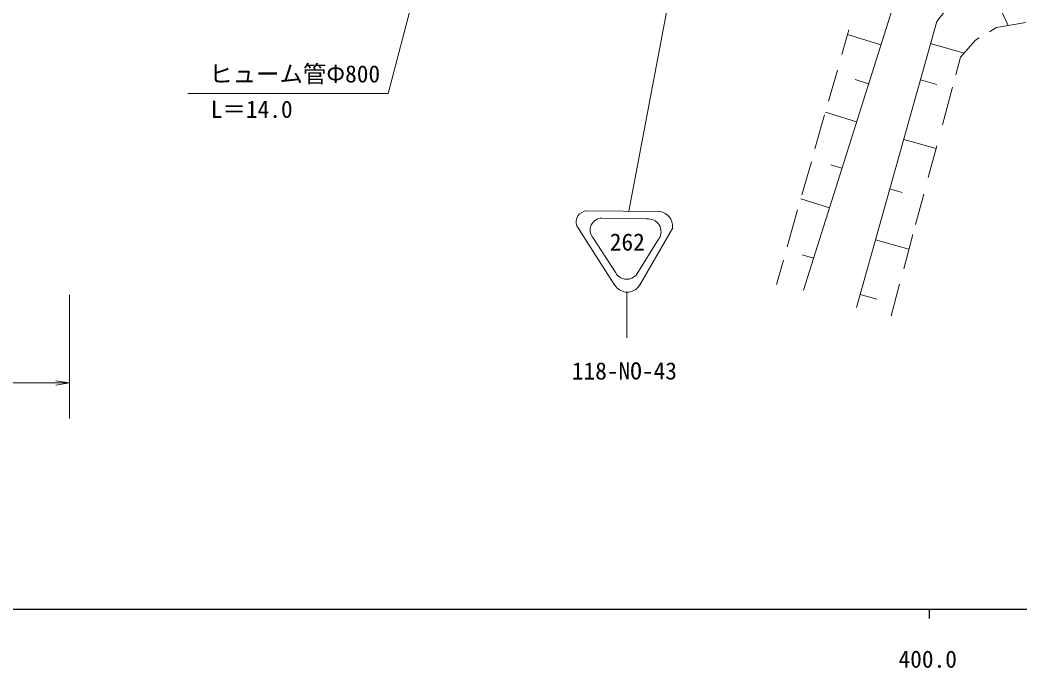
# Model space of a CAD drawing. Units: millimetres, scale not verified. Extents: x 40000 to 680000, y 20000 to 380000.
# Drawn here: x 370938 to 477697, y 198715 to 267860 of the extents above; entities that cross this region are included whole.
import ezdxf
from ezdxf.enums import TextEntityAlignment as Align

# ---------------------------------------------------------------- set-up
doc = ezdxf.new("R2010")
doc.units = ezdxf.units.MM
doc.header["$LTSCALE"] = 1000
for name, color, linetype, lineweight in [('M-BGD', 7, 'Continuous', 13), ('M-STR-STR3', 7, 'Continuous', 13), ('M-TTL-BAND', 7, 'Continuous', 25), ('M-TTL-TXT', 7, 'Continuous', 13)]:
    doc.layers.add(name, color=color, linetype=linetype, lineweight=lineweight)
doc.styles.add('ＭＳ ゴシック', font='')
doc.styles.get('ＭＳ ゴシック').set_extended_font_data('MS Gothic')

# ---------------------------------------------------------------- blocks, each defined once
blk = doc.blocks.new('open_arrow')
at = {"color": 0, "linetype": 'Continuous', "lineweight": -2}
blk.add_lwpolyline([(7.5, 1.25), (0, 0), (7.5, -1.25)], dxfattribs=at)

msp = doc.modelspace()

# ---------------------------------------------------------------- linework, layer by layer
at = {"layer": 'M-BGD'}
for p, q in [((476427, 267269), (474145, 272287)), ((454584, 239047), (464264, 269663)), ((468809, 267693), (470545, 269925)), ((460244, 237194), (468809, 267693)), ((474429, 266608), (475184, 267061)), ((475184, 267061), (478335, 267587)), ((458667, 264170), (459420, 266819)), ((459279, 266322), (462851, 265193)), ((472934, 265711), (473334, 265951)), ((471733, 264338), (468150, 265345)), ((471359, 263910), (472934, 265711)), ((470847, 262008), (471359, 263910)), ((457251, 259186), (458197, 262516)), ((460111, 261494), (461539, 261042)), ((468831, 260978), (467063, 261475)), ((469410, 256660), (470498, 260707)), ((455806, 254102), (456842, 257745)), ((456925, 258041), (460257, 256987)), ((468736, 254152), (465279, 255123)), ((467906, 251065), (468810, 254429)), ((454411, 249190), (455420, 252742)), ((457486, 252422), (458693, 252041)), ((465128, 249471), (463797, 249845)), ((454292, 248772), (457353, 247804)), ((466556, 246043), (467422, 249263)), ((452842, 243668), (453958, 247596)), ((465284, 241313), (466266, 244963)), ((465843, 243392), (462267, 244396)), ((454451, 242817), (455656, 242436)), ((451698, 239643), (452435, 242237)), ((463937, 236301), (464844, 239673)), ((462401, 238063), (460628, 238560))]:
    msp.add_line(p, q, dxfattribs=at)
at = {"layer": 'M-STR-STR3'}
for p, q in [((418563, 291864), (410250, 260011)), ((410250, 260011), (388861, 260006)), ((376222, 238551), (376225, 225339)), ((340763, 229122), (376224, 229129))]:
    msp.add_line(p, q, dxfattribs=at)
at = {"layer": 'M-TTL-BAND'}
for p, q in [((40000, 205000), (579000, 205000)), ((468000, 205000), (468000, 204000))]:
    msp.add_line(p, q, dxfattribs=at)
at = {"layer": 'M-TTL-TXT'}
for p, q in [((435930, 247462), (442889, 284103)), ((431454, 247500), (439205, 247434)), ((433063, 246719), (438028, 246633)), ((430393, 245884), (434456, 239528)), ((440625, 245685), (437084, 239545)), ((432101, 244635), (434539, 240878)), ((439096, 244459), (436783, 240741)), ((435711, 238810), (435718, 233961))]:
    msp.add_line(p, q, dxfattribs=at)
for centre, radius, start, end in [((431518, 246300), 1203, 94.44471, 199.67767), ((433080, 245447), 1272, 90.7664, 219.6575), ((438006, 245273), 1369, 325.29374, 97.71114), ((438991, 245821), 1628, 356.46337, 80.71581), ((435705, 241537), 1340, 209.49249, 323.55225), ((435764, 240360), 1537, 204.27933, 309.4941), ((435764, 240360), 1537, 310.03093, 329.29371)]:
    msp.add_arc(centre, radius, start, end, dxfattribs=at)

# ---------------------------------------------------------------- block references
at = {"layer": 'M-STR-STR3', "xscale": 193, "yscale": 193, "rotation": 180}
msp.add_blockref('open_arrow', (376224, 229129), dxfattribs=at)

# ---------------------------------------------------------------- texts
at = {"layer": 'M-STR-STR3', "style": 'ＭＳ ゴシック'}
for s, p in [('ヒューム管Φ800', (391141, 260642)), ('L＝14.0', (391311, 256869))]:
    msp.add_text(s, height=1833, rotation=0.012, dxfattribs=at).set_placement(p, align=Align.BOTTOM_LEFT)
at = {"layer": 'M-TTL-BAND', "style": 'ＭＳ ゴシック'}
msp.add_text('400.0', height=1833, dxfattribs=at).set_placement((467844, 198195), align=Align.BOTTOM_CENTER)
at = {"layer": 'M-TTL-TXT', "style": 'ＭＳ ゴシック'}
for s, p in [('262', (433901, 242703)), ('118-NO-43', (429849, 228948))]:
    msp.add_text(s, height=1833, rotation=0.012, dxfattribs=at).set_placement(p, align=Align.BOTTOM_LEFT)

doc.saveas('drawing.dxf')
